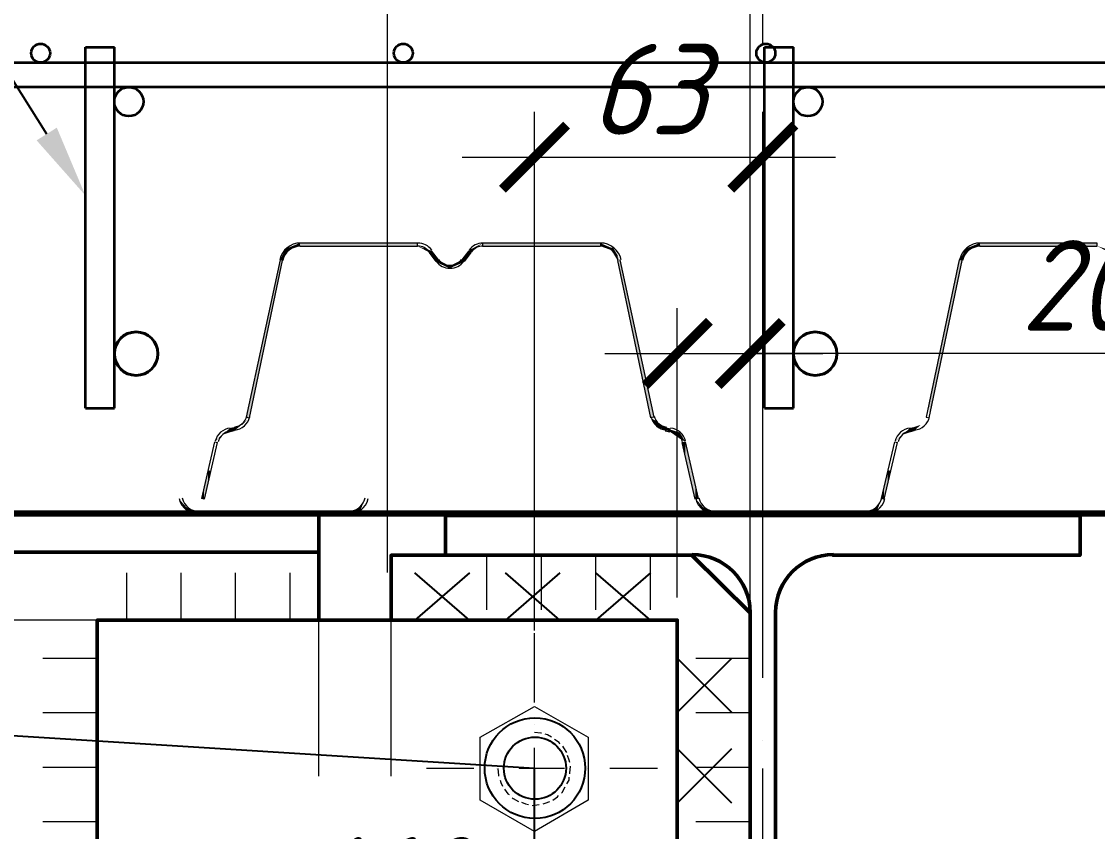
# Model space of a CAD drawing. Header units: millimetres. Extents: x 504091 to 2165846, y 135022 to 442887.
# Drawn here: x 892116.2 to 892412.8, y 259189.8 to 259413.2 of the extents above; entities that cross this region are included whole.
import ezdxf
from ezdxf import colors
from ezdxf.entities.mleader import LeaderData, LeaderLine
from ezdxf.math import Vec2, Vec3

# ---------------------------------------------------------------- set-up
doc = ezdxf.new("R2010")
doc.units = ezdxf.units.MM
doc.linetypes.add('CENTER2', pattern=[1.125, 0.75, -0.125, 0.125, -0.125])
doc.linetypes.add('осеваяX2', pattern=[4, 2.5, -0.5, 0.5, -0.5])
doc.layers.get('Defpoints').update_dxf_attribs({"color": 255})
for name, color, linetype, lineweight in [('04Арматура', 132, 'Continuous', 35), ('06Арматура', 170, 'Continuous', 35), ('08Арматура', 94, 'Continuous', 35), ('12Арматура', 116, 'Continuous', 40), ('Оси', 165, 'осеваяX2', 13), ('Размер', 7, 'Continuous', 13), ('Размеры КР', 164, 'Continuous', 9)]:
    doc.layers.add(name, color=color, linetype=linetype, lineweight=lineweight)
for name, color, linetype in [('PDF _Геометрия', 7, 'Continuous'), ('PDF _Сплошная заливка', 7, 'Continuous'), ('металл', 124, 'Continuous'), ('Текст', 7, 'Continuous')]:
    doc.layers.add(name, color=color, linetype=linetype)
doc.styles.add('GOST 2.304_new', font='isocpeur.ttf', dxfattribs={"width": 0.9, "oblique": 15})
doc.dimstyles.new('SPDS 1_10', dxfattribs={"dimscale": 10, "dimtxt": 2.5, "dimasz": 1.77, "dimexe": 1.25, "dimexo": 0.625, "dimtad": 1, "dimdec": 0, "dimrnd": 0.001, "dimtxsty": 'GOST 2.304_new', "dimblk": 'ARCHTICK', "dimcen": 2.5, "dimdle": 2, "dimclrt": 256, "dimadec": 0, "dimazin": 2, "dimtfac": 0.75, "dimtdec": 0, "dimtmove": 1, "dimatfit": 3, "dimfxl": 0, "dimtolj": 1, "dimlwd": 9, "dimlwe": 9, "dimarcsym": 0})

# ---------------------------------------------------------------- blocks, each defined once
blk = doc.blocks.new('_ArchTick')
at = {"color": 0, "linetype": 'ByBlock', "const_width": 0.15}
blk.add_lwpolyline([(-0.5, -0.5), (0.5, 0.5)], dxfattribs=at)
blk = doc.blocks.new('*D1235')
at = {"layer": 'Defpoints', "color": 0, "lineweight": 20, "transparency": 16777216}
for p in [(892317.09, 259321.62), (892296.99, 259248.07), (892317.09, 259243.51)]:
    blk.add_point(p, dxfattribs=at)
at = {"layer": 'Размеры КР', "color": 0, "lineweight": 9, "transparency": 16777216}
for p, q in [((892296.99, 259254.32), (892296.99, 259334.12)), ((892317.09, 259249.76), (892317.09, 259334.12)), ((892276.99, 259321.62), (892337.09, 259321.62)), ((892430.27, 259321.62), (892317.09, 259321.62))]:
    blk.add_line(p, q, dxfattribs=at)
at = {"layer": 'Размеры КР', "color": 0, "lineweight": 9, "transparency": 16777216, "xscale": 17.7, "yscale": 17.7, "zscale": 17.7, "rotation": 180}
blk.add_blockref('_ArchTick', (892296.99, 259321.62), dxfattribs=at)
at = {"layer": 'Размеры КР', "color": 0, "lineweight": 9, "transparency": 16777216, "xscale": 17.7, "yscale": 17.7, "zscale": 17.7}
blk.add_blockref('_ArchTick', (892317.09, 259321.62), dxfattribs=at)
at = {"layer": 'Размеры КР', "lineweight": 20, "transparency": 16777216, "insert": (892407.17, 259340.37), "char_height": 25, "attachment_point": 5, "style": 'GOST 2.304_new'}
blk.add_mtext('\\A1;20', dxfattribs=at)
blk = doc.blocks.new('*D1300')
at = {"layer": 'Defpoints', "color": 0, "lineweight": 20, "transparency": 16777216}
for p in [(892320.59, 259375.74), (892257.63, 259238.95), (892320.59, 259238.95)]:
    blk.add_point(p, dxfattribs=at)
at = {"layer": 'Размеры КР', "color": 0, "lineweight": 9, "transparency": 16777216}
for p, q in [((892257.63, 259245.2), (892257.63, 259388.24)), ((892320.59, 259245.2), (892320.59, 259388.24)), ((892237.63, 259375.74), (892340.59, 259375.74))]:
    blk.add_line(p, q, dxfattribs=at)
at = {"layer": 'Размеры КР', "color": 0, "lineweight": 9, "transparency": 16777216, "xscale": 17.7, "yscale": 17.7, "zscale": 17.7, "rotation": 180}
blk.add_blockref('_ArchTick', (892257.63, 259375.74), dxfattribs=at)
at = {"layer": 'Размеры КР', "color": 0, "lineweight": 9, "transparency": 16777216, "xscale": 17.7, "yscale": 17.7, "zscale": 17.7}
blk.add_blockref('_ArchTick', (892320.59, 259375.74), dxfattribs=at)
at = {"layer": 'Размеры КР', "lineweight": 20, "transparency": 16777216, "insert": (892289.11, 259394.49), "char_height": 25, "attachment_point": 5, "style": 'GOST 2.304_new'}
blk.add_mtext('\\A1;63', dxfattribs=at)
blk = doc.blocks.new('*D1302')
at = {"layer": 'Defpoints', "color": 0, "lineweight": 20, "transparency": 16777216}
for p in [(892080.54, 259248.07), (892145.06, 259248.07), (892160.09, 259063.1)]:
    blk.add_point(p, dxfattribs=at)
at = {"layer": 'Размеры КР', "color": 0, "lineweight": 9, "transparency": 16777216}
for p, q in [((892080.54, 259043.1), (892080.54, 259268.07)), ((892138.81, 259248.07), (892068.04, 259248.07)), ((892153.84, 259063.1), (892068.04, 259063.1))]:
    blk.add_line(p, q, dxfattribs=at)
at = {"layer": 'Размеры КР', "color": 0, "lineweight": 9, "transparency": 16777216, "xscale": 17.7, "yscale": 17.7, "zscale": 17.7}
for p, rotation in [((892080.54, 259248.07), 90), ((892080.54, 259063.1), 270)]:
    blk.add_blockref('_ArchTick', p, dxfattribs=dict(at, rotation=rotation))
at = {"layer": 'Размеры КР', "lineweight": 20, "transparency": 16777216, "insert": (892061.79, 259155.59), "char_height": 25, "attachment_point": 5, "rotation": 90, "style": 'GOST 2.304_new'}
blk.add_mtext('\\A1;185', dxfattribs=at)
blk = doc.blocks.new('*D1307')
at = {"layer": 'Defpoints', "color": 0, "lineweight": 20, "transparency": 16777216}
for p in [(892521.42, 259321.75), (891155.95, 258911.76), (892521.42, 258836.6)]:
    blk.add_point(p, dxfattribs=at)
at = {"layer": 'Размеры КР', "color": 0, "lineweight": 9, "transparency": 16777216}
for p, q in [((892521.42, 259315.5), (892521.42, 258824.1)), ((891155.95, 258905.51), (891155.95, 258824.1)), ((891135.95, 258836.6), (892541.42, 258836.6))]:
    blk.add_line(p, q, dxfattribs=at)
at = {"layer": 'Размеры КР', "color": 0, "lineweight": 9, "transparency": 16777216, "xscale": 17.7, "yscale": 17.7, "zscale": 17.7, "rotation": 180}
blk.add_blockref('_ArchTick', (891155.95, 258836.6), dxfattribs=at)
at = {"layer": 'Размеры КР', "color": 0, "lineweight": 9, "transparency": 16777216, "xscale": 17.7, "yscale": 17.7, "zscale": 17.7}
blk.add_blockref('_ArchTick', (892521.42, 258836.6), dxfattribs=at)
at = {"layer": 'Размеры КР', "lineweight": 20, "transparency": 16777216, "insert": (891838.68, 258855.35), "char_height": 25, "attachment_point": 5, "style": 'GOST 2.304_new'}
blk.add_mtext('\\A1;1365', dxfattribs=at)
blk = doc.blocks.new('*D1571')
at = {"layer": 'Defpoints', "color": 0, "lineweight": 20, "transparency": 16777216}
for p in [(892137.02, 259177.52), (892296.99, 259172.65), (892296.99, 259157.01)]:
    blk.add_point(p, dxfattribs=at)
at = {"layer": 'Размеры КР', "color": 0, "lineweight": 9, "transparency": 16777216}
for p, q in [((892137.02, 259171.27), (892137.02, 259144.51)), ((892296.99, 259166.4), (892296.99, 259144.51)), ((892117.02, 259157.01), (892316.99, 259157.01))]:
    blk.add_line(p, q, dxfattribs=at)
at = {"layer": 'Размеры КР', "color": 0, "lineweight": 9, "transparency": 16777216, "xscale": 17.7, "yscale": 17.7, "zscale": 17.7, "rotation": 180}
blk.add_blockref('_ArchTick', (892137.02, 259157.01), dxfattribs=at)
at = {"layer": 'Размеры КР', "color": 0, "lineweight": 9, "transparency": 16777216, "xscale": 17.7, "yscale": 17.7, "zscale": 17.7}
blk.add_blockref('_ArchTick', (892296.99, 259157.01), dxfattribs=at)
at = {"layer": 'Размеры КР', "lineweight": 20, "transparency": 16777216, "insert": (892217.01, 259175.76), "char_height": 25, "attachment_point": 5, "style": 'GOST 2.304_new'}
blk.add_mtext('\\A1;160', dxfattribs=at)
blk = doc.blocks.new('*D1575')
at = {"layer": 'Defpoints', "color": 0, "lineweight": 20, "transparency": 16777216}
for p in [(892317.09, 259445.6), (892217.06, 259254.96), (892317.09, 259237.61)]:
    blk.add_point(p, dxfattribs=at)
at = {"layer": 'Размеры КР', "color": 0, "lineweight": 9, "transparency": 16777216}
for p, q in [((892217.06, 259261.21), (892217.06, 259458.1)), ((892317.09, 259243.86), (892317.09, 259458.1)), ((892197.06, 259445.6), (892337.09, 259445.6))]:
    blk.add_line(p, q, dxfattribs=at)
at = {"layer": 'Размеры КР', "color": 0, "lineweight": 9, "transparency": 16777216, "xscale": 17.7, "yscale": 17.7, "zscale": 17.7, "rotation": 180}
blk.add_blockref('_ArchTick', (892217.06, 259445.6), dxfattribs=at)
at = {"layer": 'Размеры КР', "color": 0, "lineweight": 9, "transparency": 16777216, "xscale": 17.7, "yscale": 17.7, "zscale": 17.7}
blk.add_blockref('_ArchTick', (892317.09, 259445.6), dxfattribs=at)
at = {"layer": 'Размеры КР', "lineweight": 20, "transparency": 16777216, "insert": (892267.08, 259464.35), "char_height": 25, "attachment_point": 5, "style": 'GOST 2.304_new'}
blk.add_mtext('\\A1;100', dxfattribs=at)
blk = doc.blocks.new('*U1600')
at = {"layer": '04Арматура', "ltscale": 10}
blk.add_circle((0, 0), 2.6, dxfattribs=at)
blk = doc.blocks.new('*U1601')
at = {"layer": 'Текст', "color": 0, "linetype": 'ByBlock', "lineweight": -2, "transparency": 16777216}
for p in [(-300, 0), (-200, 0), (-100, 0)]:
    blk.add_blockref('*U1600', p, dxfattribs=at)

msp = doc.modelspace()

# ---------------------------------------------------------------- linework, layer by layer
at = {"layer": '04Арматура', "color": 0, "ltscale": 10}
msp.add_line((890267.3774, 259401.8289), (892521.4185, 259401.8289), dxfattribs=at)
at = {"layer": '06Арматура', "color": 0, "ltscale": 10}
msp.add_line((892521.4185, 259395.0581), (890267.3774, 259395.0581), dxfattribs=at)
at = {"layer": '08Арматура', "color": 0, "ltscale": 10}
for p, q in [((892133.7594, 259306.5593), (892133.7594, 259406.0593)), ((892133.7594, 259406.0593), (892141.7594, 259406.0593)), ((892141.7594, 259306.5593), (892141.7594, 259406.0593)), ((892321.0182, 259306.5593), (892321.0182, 259406.0593)), ((892321.0182, 259406.0593), (892329.0182, 259406.0593)), ((892329.0182, 259306.5593), (892329.0182, 259406.0593)), ((892133.7594, 259306.5593), (892141.7594, 259306.5593)), ((892321.0182, 259306.5593), (892329.0182, 259306.5593))]:
    msp.add_line(p, q, dxfattribs=at)
at = {"layer": '08Арматура', "ltscale": 10}
for centre in [(892145.7587, 259391.0593), (892333.0175, 259391.0593)]:
    msp.add_circle(centre, 4, dxfattribs=at)
at = {"layer": '12Арматура', "ltscale": 10}
for centre in [(892147.7594, 259321.5593), (892335.0182, 259321.5593)]:
    msp.add_circle(centre, 6, dxfattribs=at)
at = {"layer": 'PDF _Геометрия', "lineweight": 9}
for points in [[(892192.9528, 259351.2319), (892225.3263, 259351.2319), (892225.3263, 259352.0783), (892192.9528, 259352.0783)], [(892275.6851, 259352.0783), (892243.3116, 259352.0783), (892243.3116, 259351.2319), (892275.6851, 259351.2319)], [(892380.423, 259351.2319), (892412.7965, 259351.2319), (892412.7965, 259352.0783), (892380.423, 259352.0783)], [(892187.4514, 259347.4233), (892178.1414, 259304.047), (892178.9877, 259303.8354), (892188.0862, 259347.2117)], [(892228.5002, 259349.5392), (892230.4045, 259347.0001)], [(892229.135, 259349.9624), (892231.0393, 259347.4233)], [(892239.503, 259349.9624), (892237.5986, 259347.4233)], [(892240.1377, 259349.5392), (892238.2334, 259347.0001)], [(892281.1865, 259347.4233), (892290.4966, 259304.047), (892289.6502, 259303.8354), (892280.5517, 259347.2117)], [(892374.71, 259347.4233), (892365.6116, 259304.047), (892366.458, 259303.8354), (892375.5564, 259347.2117)], [(892174.7559, 259301.0847), (892173.4864, 259300.8731)], [(892174.7559, 259300.2384), (892173.6979, 259300.0268)], [(892293.6704, 259300.2384), (892294.94, 259300.0268)], [(892293.882, 259301.0847), (892295.1516, 259300.8731)], [(892362.2261, 259301.0847), (892360.9566, 259300.8731)], [(892362.2261, 259300.2384), (892361.1682, 259300.0268)], [(892301.9225, 259281.4067), (892298.3254, 259297.0645), (892299.1718, 259297.2761), (892302.7689, 259281.6183), (892302.1341, 259281.4067)], [(892198.1736, 259205.0221), (892198.1736, 259254.9577)], [(892218.0632, 259205.0221), (892218.0632, 259254.9577)], [(892257.6308, 259225.3349), (892257.6308, 259244.4738)], [(892296.9869, 259063.102), (892296.9869, 259244.2622)], [(892257.6308, 259219.1987), (892257.6308, 259219.1987)], [(892259.5351, 259216.8712), (892259.3235, 259216.8712), (892257.6308, 259217.0828)], [(892262.2858, 259215.8133), (892261.2279, 259216.4481), (892260.5931, 259216.6596)], [(892264.6133, 259213.909), (892264.4018, 259214.3321), (892263.1322, 259215.1785)], [(892320.4735, 259214.7553), (892320.4735, 259214.7553)], [(892257.6308, 259200.3671), (892257.6308, 259212.851)], [(892266.5177, 259211.5814), (892265.6713, 259212.851), (892265.4597, 259213.2742)], [(892267.364, 259208.8308), (892267.1524, 259209.4655), (892266.7293, 259210.7351)], [(892267.364, 259205.6569), (892267.364, 259205.8685), (892267.5756, 259207.7728)], [(892240.9151, 259207.138), (892227.7964, 259207.138)], [(892247.2628, 259207.138), (892247.2628, 259207.138)], [(892247.4744, 259207.138), (892247.686, 259205.2337), (892247.686, 259205.0221)], [(892265.8829, 259207.138), (892253.399, 259207.138)], [(892266.5177, 259202.9062), (892267.1524, 259203.9641), (892267.1524, 259204.8105)], [(892272.2306, 259207.138), (892272.2306, 259207.138)], [(892291.4855, 259207.138), (892278.3668, 259207.138)], [(892248.1092, 259203.9641), (892248.3208, 259203.3294), (892248.744, 259202.2714)], [(892265.0365, 259200.3671), (892265.2481, 259200.5787), (892266.0945, 259202.0598)], [(892249.3787, 259201.425), (892250.2251, 259200.1555), (892250.6483, 259199.9439)], [(892251.4947, 259199.0975), (892251.7062, 259198.8859), (892253.1874, 259198.0396)], [(892262.709, 259198.4628), (892263.9786, 259199.3091), (892264.1902, 259199.7323)], [(892254.0338, 259197.828), (892255.0917, 259197.4048), (892255.9381, 259197.1932)], [(892256.996, 259196.9816), (892258.9004, 259197.1932)], [(892259.9583, 259197.4048), (892260.5931, 259197.6164), (892261.8627, 259198.0396)], [(892257.6308, 259194.2309), (892257.6308, 259194.2309)]]:
    msp.add_lwpolyline(points, dxfattribs=at)
at = {"layer": 'PDF _Геометрия', "lineweight": 13}
for points in [[(892231.1589, 259347.5464, 0.23932682), (892234.319, 259345.9422, 0.23928628), (892237.4791, 259347.5464)], [(892230.4756, 259347.047, 0.23934165), (892234.319, 259345.0958, 0.23934165), (892238.1623, 259347.0471)]]:
    msp.add_lwpolyline(points, format="xyb", dxfattribs=at)
at = {"layer": 'PDF _Геометрия', "lineweight": 9}
for points in [[(892165.8691, 259281.6183), (892169.4661, 259297.2761), (892170.1009, 259297.0645), (892166.5038, 259281.4067)], [(892353.3393, 259281.6183), (892356.9363, 259297.2761), (892357.5711, 259297.0645), (892353.9741, 259281.4067)], [(892165.1653, 259277.8096), (892185.6896, 259277.8096), (892185.6896, 259276.9633), (892165.1653, 259276.9633)], [(892206.0024, 259277.8096), (892185.6896, 259277.8096), (892185.6896, 259276.9633), (892206.0024, 259276.9633)], [(892307.6355, 259277.8096), (892327.9483, 259277.8096), (892327.9483, 259276.9633), (892307.6355, 259276.9633)], [(892348.4727, 259277.8096), (892327.9483, 259277.8096), (892327.9483, 259276.9633), (892348.4727, 259276.9633)], [(892272.4422, 259198.4628), (892257.6308, 259189.7875), (892242.6078, 259198.4628), (892242.6078, 259215.8133), (892257.6308, 259224.2769), (892272.4422, 259215.8133)]]:
    msp.add_lwpolyline(points, close=True, dxfattribs=at)
at = {"layer": 'PDF _Геометрия', "lineweight": 0}
msp.add_lwpolyline([(892298.3254, 259297.0645), (892298.3254, 259297.0645), (892298.3254, 259297.0645)], close=True, dxfattribs=at)
at = {"layer": 'PDF _Геометрия', "lineweight": 0, "const_width": 0.8464}
for points in [[(892165.1653, 259277.3865), (892185.6896, 259277.3865), (892206.0024, 259277.3865)], [(892307.6355, 259277.3865), (892327.9483, 259277.3865), (892348.4727, 259277.3865)]]:
    msp.add_lwpolyline(points, dxfattribs=at)
at = {"layer": 'PDF _Геометрия', "lineweight": 13}
for points in [[(892244.5121, 259250.9375), (892244.5121, 259265.9605)], [(892259.5351, 259250.9375), (892259.5351, 259265.9605)], [(892274.5582, 259250.9375), (892274.5582, 259265.9605)], [(892289.5812, 259250.9375), (892289.5812, 259265.9605)], [(892145.064, 259261.0939), (892145.064, 259248.0709)], [(892160.0871, 259261.0939), (892160.0871, 259248.0709)], [(892175.1101, 259261.0939), (892175.1101, 259248.0709)], [(892190.1331, 259261.0939), (892190.1331, 259248.0709)], [(892122.0006, 259237.6072), (892137.0236, 259237.6072)], [(892302.0651, 259237.6072), (892317.0881, 259237.6072)], [(892122.0006, 259222.5842), (892137.0236, 259222.5842)], [(892302.0651, 259222.5842), (892317.0881, 259222.5842)], [(892122.0006, 259207.5612), (892137.0236, 259207.5612)], [(892302.0651, 259207.5612), (892317.0881, 259207.5612)], [(892122.0006, 259192.5382), (892137.0236, 259192.5382)], [(892302.0651, 259192.5382), (892317.0881, 259192.5382)]]:
    msp.add_lwpolyline(points, dxfattribs=at)
at = {"layer": 'PDF _Геометрия', "lineweight": 25}
for points in [[(892239.6455, 259261.0939), (892224.6225, 259248.0709)], [(892239.6455, 259248.0709), (892224.6225, 259261.0939)], [(892264.6133, 259261.0939), (892249.5903, 259248.0709)], [(892264.6133, 259248.0709), (892249.5903, 259261.0939)], [(892289.5812, 259261.0939), (892274.5582, 259248.0709)], [(892289.5812, 259248.0709), (892274.5582, 259261.0939)], [(892312.0099, 259222.5842), (892296.9869, 259237.6072)], [(892296.9869, 259222.5842), (892312.0099, 259237.6072)], [(892312.0099, 259197.6164), (892296.9869, 259212.6394)], [(892296.9869, 259197.6164), (892312.0099, 259212.6394)]]:
    msp.add_lwpolyline(points, dxfattribs=at)
for centre, radius in [((892257.7367, 259207.2439), 13.8592), ((892257.7366, 259207.2438), 8.5695)]:
    msp.add_circle(centre, radius, dxfattribs=at)
at = {"layer": 'PDF _Геометрия', "lineweight": 13}
for centre, radius, start, end in [((892193.0584, 259346.26), 5.8183, 89.99771, 168.100811), ((892193.0587, 259346.2593), 4.9726, 90.000787, 168.092501), ((892225.4322, 259347.3178), 3.9141, 36.166103, 90.003134), ((892225.4324, 259347.3182), 4.7602, 36.162627, 90.002874), ((892243.4172, 259347.3181), 4.7602, 89.997126, 143.837373), ((892243.4175, 259347.3172), 3.9147, 90.00126, 143.829503), ((892275.7911, 259346.2598), 5.8185, 11.900577, 90.000902), ((892275.7909, 259346.2593), 4.9726, 11.907499, 89.999213), ((892380.5286, 259346.26), 5.8183, 89.99771, 168.100811), ((892380.5289, 259346.2593), 4.9726, 90.000787, 168.092501), ((892174.4383, 259305.2112), 3.9149, 276.264179, 346.998012), ((892174.4385, 259305.2109), 4.761, 276.25668, 347.002362), ((892294.4111, 259305.2108), 4.761, 192.997887, 263.743071), ((892294.4111, 259305.2111), 3.9147, 192.999568, 263.738241), ((892361.9087, 259305.2109), 4.761, 276.25668, 347.002362), ((892174.2271, 259296.3239), 4.7609, 96.263432, 166.953567), ((892174.2269, 259296.324), 3.9144, 96.257215, 166.94317), ((892294.6228, 259296.3242), 3.9141, 13.05441, 83.745206), ((892294.6226, 259296.3241), 4.7607, 13.044192, 83.738809), ((892361.6973, 259296.3239), 4.7609, 96.263432, 166.953567), ((892361.6971, 259296.324), 3.9144, 96.257215, 166.94317), ((892165.2709, 259282.9933), 5.8185, 194.092742, 270.001895), ((892165.271, 259282.9935), 4.9723, 194.17711, 270.000534), ((892206.1083, 259282.9935), 4.9723, 269.999466, 345.82289), ((892206.1083, 259282.9935), 5.8187, 269.999502, 345.905861), ((892307.7411, 259282.9933), 5.8185, 194.092742, 270.001895), ((892307.7412, 259282.9935), 4.9723, 194.17711, 270.000534), ((892348.5785, 259282.9935), 4.9723, 269.999466, 345.82289), ((892348.5785, 259282.9935), 5.8187, 269.999502, 345.905861)]:
    msp.add_arc(centre, radius, start, end, dxfattribs=at)
at = {"layer": 'PDF _Сплошная заливка', "lineweight": 20, "transparency": 33554559}
for points in [[(892188.0862, 259348.6928), (892189.3557, 259350.8088), (892189.3557, 259349.3276)], [(892189.3557, 259350.8088), (892189.3557, 259349.3276), (892189.7789, 259350.174)], [(892189.3557, 259350.8088), (892189.7789, 259350.8088), (892189.7789, 259350.174)], [(892189.7789, 259350.8088), (892192.9528, 259352.0783), (892192.9528, 259351.2319)], [(892189.7789, 259350.8088), (892189.7789, 259350.174), (892192.9528, 259351.2319)], [(892192.9528, 259352.0783), (892192.9528, 259351.2319), (892225.3263, 259351.2319)], [(892225.3263, 259351.2319), (892192.9528, 259352.0783), (892225.3263, 259352.0783)], [(892225.3263, 259351.2319), (892228.5002, 259350.174), (892228.5002, 259349.5392)], [(892228.5002, 259350.174), (892228.5002, 259349.5392), (892229.135, 259348.6928)], [(892228.5002, 259350.174), (892229.135, 259349.9624), (892229.135, 259348.6928)], [(892239.503, 259349.9624), (892240.1377, 259350.3856), (892240.1377, 259349.5392)], [(892240.1377, 259350.3856), (892240.1377, 259349.5392), (892243.3116, 259352.0783)], [(892243.3116, 259351.2319), (892243.3116, 259352.0783), (892275.6851, 259351.2319)], [(892243.3116, 259352.0783), (892275.6851, 259351.2319), (892275.6851, 259352.0783)], [(892275.6851, 259351.2319), (892275.6851, 259352.0783), (892278.6474, 259350.174)], [(892275.6851, 259352.0783), (892278.6474, 259350.174), (892278.6474, 259350.8088)], [(892278.6474, 259350.174), (892278.6474, 259350.8088), (892279.2822, 259349.3276)], [(892278.6474, 259350.8088), (892279.2822, 259349.3276), (892279.2822, 259350.8088)], [(892279.2822, 259349.3276), (892279.2822, 259350.8088), (892280.5517, 259347.2117)], [(892279.2822, 259350.8088), (892280.5517, 259347.2117), (892280.5517, 259348.6928)], [(892375.5564, 259348.6928), (892376.826, 259350.8088), (892376.826, 259349.3276)], [(892376.826, 259350.8088), (892376.826, 259349.3276), (892377.2491, 259350.174)], [(892376.826, 259350.8088), (892377.2491, 259350.8088), (892377.2491, 259350.174)], [(892377.2491, 259350.8088), (892380.423, 259352.0783), (892380.423, 259351.2319)], [(892377.2491, 259350.8088), (892377.2491, 259350.174), (892380.423, 259351.2319)], [(892380.423, 259352.0783), (892380.423, 259351.2319), (892412.7965, 259351.2319)], [(892412.7965, 259351.2319), (892380.423, 259352.0783), (892412.7965, 259352.0783)], [(892412.7965, 259351.2319), (892415.9704, 259350.174), (892415.9704, 259349.5392)], [(892178.9877, 259307.8557), (892187.4514, 259347.4233), (892187.4514, 259343.6146)], [(892187.4514, 259347.4233), (892188.0862, 259348.6928), (892188.0862, 259347.2117)], [(892187.4514, 259347.4233), (892187.4514, 259343.6146), (892188.0862, 259347.2117)], [(892188.0862, 259348.6928), (892188.0862, 259347.2117), (892189.3557, 259349.3276)], [(892229.135, 259349.9624), (892229.135, 259348.6928), (892230.4045, 259347.0001)], [(892229.135, 259349.9624), (892230.4045, 259348.2697), (892230.4045, 259347.0001)], [(892230.4045, 259348.2697), (892230.4045, 259347.0001), (892231.0393, 259346.5769)], [(892230.4045, 259348.2697), (892231.0393, 259347.4233), (892231.0393, 259346.5769)], [(892231.0393, 259347.4233), (892231.0393, 259346.5769), (892234.2132, 259345.0958)], [(892231.0393, 259347.4233), (892234.2132, 259345.7306), (892234.2132, 259345.0958)], [(892234.2132, 259345.7306), (892237.5986, 259347.4233), (892237.5986, 259346.5769)], [(892237.5986, 259347.4233), (892238.2334, 259348.2697), (892238.2334, 259347.0001)], [(892237.5986, 259347.4233), (892237.5986, 259346.5769), (892238.2334, 259347.0001)], [(892238.2334, 259348.2697), (892239.503, 259349.9624), (892239.503, 259348.6928)], [(892238.2334, 259348.2697), (892238.2334, 259347.0001), (892239.503, 259348.6928)], [(892239.503, 259349.9624), (892239.503, 259348.6928), (892240.1377, 259349.5392)], [(892280.5517, 259347.2117), (892280.5517, 259348.6928), (892281.1865, 259343.6146)], [(892280.5517, 259348.6928), (892281.1865, 259343.6146), (892281.1865, 259347.4233)], [(892281.1865, 259343.6146), (892281.1865, 259347.4233), (892289.6502, 259303.8354)], [(892281.1865, 259347.4233), (892289.6502, 259303.8354), (892289.6502, 259307.8557)], [(892366.458, 259307.8557), (892374.71, 259347.4233), (892374.71, 259343.6146)], [(892374.71, 259347.4233), (892375.5564, 259348.6928), (892375.5564, 259347.2117)], [(892374.71, 259347.4233), (892374.71, 259343.6146), (892375.5564, 259347.2117)], [(892375.5564, 259348.6928), (892375.5564, 259347.2117), (892376.826, 259349.3276)], [(892234.2132, 259345.7306), (892234.2132, 259345.0958), (892237.5986, 259346.5769)], [(892178.9877, 259307.8557), (892178.9877, 259303.8354), (892187.4514, 259343.6146)], [(892366.458, 259307.8557), (892366.458, 259303.8354), (892374.71, 259343.6146)], [(892178.1414, 259304.047), (892178.9877, 259307.8557), (892178.9877, 259303.8354)], [(892289.6502, 259303.8354), (892289.6502, 259307.8557), (892290.4966, 259304.047)], [(892177.0834, 259302.1427), (892177.0834, 259301.9311), (892178.9877, 259303.8354)], [(892289.6502, 259303.8354), (892291.1313, 259302.989), (892291.1313, 259301.5079)], [(892291.1313, 259302.989), (892291.1313, 259301.5079), (892293.882, 259300.4499)], [(892291.1313, 259302.989), (892293.882, 259301.0847), (892293.882, 259300.4499)], [(892171.582, 259299.1804), (892173.4864, 259300.8731), (892173.4864, 259299.8152)], [(892173.4864, 259300.8731), (892174.7559, 259301.2963), (892174.7559, 259300.2384)], [(892173.4864, 259300.8731), (892173.4864, 259299.8152), (892174.7559, 259300.2384)], [(892174.7559, 259301.2963), (892174.7559, 259300.2384), (892176.8718, 259301.9311)], [(892176.8718, 259301.9311), (892177.0834, 259302.1427), (892177.0834, 259301.9311)], [(892293.882, 259301.0847), (892293.882, 259300.4499), (892294.94, 259300.0268)], [(892293.882, 259301.0847), (892294.94, 259300.6615), (892294.94, 259300.0268)], [(892294.94, 259300.6615), (892294.94, 259300.0268), (892297.6907, 259298.1224)], [(892297.6907, 259298.1224), (892294.94, 259300.6615), (892297.6907, 259299.8152)], [(892297.6907, 259298.1224), (892297.6907, 259299.8152), (892299.1718, 259297.2761)], [(892359.0523, 259299.1804), (892360.9566, 259300.8731), (892360.9566, 259299.8152)], [(892360.9566, 259300.8731), (892362.2261, 259301.2963), (892362.2261, 259300.2384)], [(892360.9566, 259300.8731), (892360.9566, 259299.8152), (892362.2261, 259300.2384)], [(892362.2261, 259301.2963), (892362.2261, 259300.2384), (892364.1305, 259301.9311)], [(892169.4661, 259297.2761), (892171.3704, 259299.1804), (892171.3704, 259298.9688)], [(892171.3704, 259299.1804), (892171.3704, 259298.9688), (892171.582, 259299.1804)], [(892299.1718, 259293.679), (892298.3254, 259297.0645), (892299.1718, 259297.2761)], [(892299.1718, 259293.679), (892299.1718, 259293.679), (892298.3254, 259297.0645)], [(892299.1718, 259293.679), (892299.1718, 259297.2761), (892301.9225, 259281.4067)], [(892299.1718, 259297.2761), (892301.9225, 259281.4067), (892301.9225, 259285.0038)], [(892356.9363, 259297.2761), (892358.8407, 259299.1804), (892358.8407, 259298.9688)], [(892358.8407, 259299.1804), (892358.8407, 259298.9688), (892359.0523, 259299.1804)], [(892166.5038, 259285.0038), (892167.5618, 259289.4472), (892167.5618, 259285.8501)], [(892167.5618, 259289.4472), (892167.5618, 259285.8501), (892168.4082, 259289.2356)], [(892353.9741, 259285.0038), (892355.032, 259289.4472), (892355.032, 259285.8501)], [(892355.032, 259289.4472), (892355.032, 259285.8501), (892355.8784, 259289.2356)], [(892165.8691, 259281.6183), (892166.5038, 259285.0038), (892166.5038, 259281.4067)], [(892166.5038, 259285.0038), (892166.5038, 259281.4067), (892167.5618, 259285.8501)], [(892301.9225, 259281.4067), (892301.9225, 259285.0038), (892302.7689, 259281.6183)], [(892353.3393, 259281.6183), (892353.9741, 259285.0038), (892353.9741, 259281.4067)], [(892353.9741, 259285.0038), (892353.9741, 259281.4067), (892355.032, 259285.8501)], [(892159.6639, 259281.4067), (892161.5682, 259279.2908), (892161.5682, 259278.2328)], [(892161.5682, 259279.2908), (892161.5682, 259278.2328), (892162.203, 259278.2328)], [(892161.5682, 259279.2908), (892162.203, 259278.8676), (892162.203, 259278.2328)], [(892162.203, 259278.8676), (892162.203, 259278.2328), (892165.1653, 259277.8096)], [(892206.0024, 259276.9633), (892208.9647, 259278.8676), (892208.9647, 259278.0212)], [(892208.9647, 259278.8676), (892209.5995, 259279.714), (892209.5995, 259278.2328)], [(892208.9647, 259278.8676), (892208.9647, 259278.0212), (892209.5995, 259278.2328)], [(892209.5995, 259279.714), (892209.5995, 259278.2328), (892210.8691, 259281.6183)], [(892302.1341, 259281.4067), (892304.0384, 259279.2908), (892304.0384, 259278.2328)], [(892304.0384, 259279.2908), (892304.0384, 259278.2328), (892304.6732, 259278.2328)], [(892304.0384, 259279.2908), (892304.6732, 259278.8676), (892304.6732, 259278.2328)], [(892304.6732, 259278.8676), (892304.6732, 259278.2328), (892307.6355, 259277.8096)], [(892348.4727, 259276.9633), (892351.435, 259278.8676), (892351.435, 259278.0212)], [(892351.435, 259278.8676), (892352.0697, 259279.714), (892352.0697, 259278.2328)], [(892351.435, 259278.8676), (892351.435, 259278.0212), (892352.0697, 259278.2328)], [(892352.0697, 259279.714), (892352.0697, 259278.2328), (892353.3393, 259281.6183)]]:
    msp.add_solid(points, dxfattribs=at)
at = {"layer": 'металл', "lineweight": 50, "ltscale": 500}
msp.add_line((890076.3485, 259277.8131), (892521.4185, 259276.9612), dxfattribs=at)
for points in [[(890210.3389, 259277.8096), (892167.7734, 259277.8096)], [(892521.4185, 259277.8096), (892153.1736, 259277.8096)], [(892198.1736, 259248.0709), (892198.1736, 259248.0709), (892198.1736, 259276.9633)], [(892233.0862, 259265.9605), (892301.0071, 259265.9605), (892233.0862, 259265.9605), (892233.0862, 259276.9633), (892408.0725, 259276.9633), (892408.0725, 259265.9605), (892339.94, 259265.9605), (892408.0725, 259265.9605)], [(892198.1736, 259266.8069), (890200.1273, 259266.8069)], [(892218.0632, 259248.0709), (892218.0632, 259248.0709), (892218.0632, 259265.9605), (892301.0071, 259265.9605), (892317.0881, 259250.0911), (892317.0881, 259060.0818), (892301.0071, 259044.0008), (892218.0632, 259044.0008), (892218.0632, 259063.1021), (892218.0632, 259063.1021)], [(892198.1736, 259248.0709), (892137.0236, 259248.0709), (892137.0236, 259063.1021), (892198.1736, 259063.1021)], [(892217.0052, 259248.0709), (892296.9869, 259248.0709), (892296.9869, 259063.1021), (892218.0632, 259063.1021)]]:
    msp.add_lwpolyline(points, dxfattribs=at)
for points in [[(892317.0881, 259060.0818), (892317.0881, 259250.0911)], [(892324.0706, 259060.0818), (892324.0706, 259250.0911)], [(892296.9869, 259248.0709), (892137.0236, 259248.0709), (892137.0236, 259063.1021), (892296.9869, 259063.1021)]]:
    msp.add_lwpolyline(points, close=True, dxfattribs=at)
for centre, start, end in [((892301.1128, 259250.1968), 0.000484, 89.999516), ((892340.0459, 259250.1968), 90.000484, 179.999516)]:
    msp.add_arc(centre, 15.9753, start, end, dxfattribs=at)
at = {"layer": 'Оси', "linetype": 'CENTER2', "ltscale": 200}
msp.add_lwpolyline([(892320.5931, 258782.118), (892320.5931, 259547.0596)], dxfattribs=at)

# ---------------------------------------------------------------- block references
at = {"layer": 'Текст', "color": 0}
msp.add_blockref('*U1601', (892421.4185, 259404.4331), dxfattribs=at)

# ---------------------------------------------------------------- dimensions: what is measured, and where the dimension line sits
at = {"layer": 'Размеры КР', "lineweight": 20}
for base, p1, p2, picture, middle in [((892317.0881, 259445.6025), (892217.0632, 259254.9577), (892317.0881, 259237.6072), '*D1575', (892267.0756, 259464.3525)), ((892320.5931, 259375.7434), (892257.6308, 259238.945), (892320.5931, 259238.945), '*D1300', (892289.112, 259394.4934)), ((892521.4185, 258836.5995), (891155.9512, 258911.762), (892521.4185, 259321.7529), '*D1307', (891838.6848, 258855.3495)), ((892296.9869, 259157.0148), (892137.0236, 259177.5152), (892296.9869, 259172.6486), '*D1571', (892217.0052, 259175.7648))]:
    dim = msp.add_linear_dim(base=base, p1=p1, p2=p2, dimstyle='SPDS 1_10', dxfattribs=at)
    dim.commit()
    dim.dimension.update_dxf_attribs({"geometry": picture, "text_midpoint": middle})
dim = msp.add_linear_dim(base=(892317.0881, 259321.6176), p1=(892296.9869, 259248.0709), p2=(892317.0881, 259243.5088), dimstyle='SPDS 1_10', dxfattribs=at)
dim.commit()
dim.dimension.update_dxf_attribs({"geometry": '*D1235', "text_midpoint": (892407.1726, 259329.2209), "dimtype": 160})
dim = msp.add_linear_dim(base=(892080.5421, 259248.0709), p1=(892160.0871, 259063.1021), p2=(892145.064, 259248.0709), angle=90, dimstyle='SPDS 1_10', dxfattribs=at)
dim.commit()
dim.dimension.update_dxf_attribs({"geometry": '*D1302', "text_midpoint": (892061.7921, 259155.5865)})

# ---------------------------------------------------------------- leaders
at = {"layer": 'Размер', "ltscale": 20}
ml = msp.add_multileader_mtext('Standard', dxfattribs=at)
ml.set_content('Каркас Кр-1\\Pв каждую волну', color=256, style='GOST 2.304_new')
ml.set_leader_properties()
ml.build(insert=Vec2(0, 0))
ml.multileader.update_dxf_attribs({"text_left_attachment_type": 6, "text_right_attachment_type": 6, "dogleg_length": 1, "arrow_head_size": 20})
ctx = ml.context
ctx.base_point, ctx.char_height, ctx.arrow_head_size, ctx.landing_gap_size, ctx.plane_origin = Vec3(891775.4134, 259565.4944), 25, 20, 0, Vec3(896516.9449, 289180.4025)
ctx.left_attachment, ctx.right_attachment, ctx.text_align_type = 6, 6, 1
notes = []
notes.append((ctx, [(1, (1, 1, 0), (892007.7371, 259565.4944), (-1, 0), 4, [(1, [(892133.7594, 259365.206)], 0, [])])]))
ctx.mtext.insert, ctx.mtext.width, ctx.mtext.defined_height, ctx.mtext.alignment, ctx.mtext.flow_direction = Vec3(891889.5753, 259597.9944), 307.281422, 75.6251, 2, 5
ml = msp.add_multileader_mtext('Standard', dxfattribs=at)
ml.set_content('болт М20х60.58 ГОСТ 7798-70\\PШайба М20\\PГайка М20', color=256, style='GOST 2.304_new')
ml.set_leader_properties()
ml.build(insert=Vec2(0, 0))
ml.multileader.update_dxf_attribs({"text_left_attachment_type": 6, "text_right_attachment_type": 6, "dogleg_length": 1, "arrow_head_size": 20})
ctx = ml.context
ctx.base_point, ctx.char_height, ctx.arrow_head_size, ctx.landing_gap_size, ctx.plane_origin = Vec3(891700.7168, 259226.7484), 25, 20, 0, Vec3(896458.6233, 288739.8513)
ctx.left_attachment, ctx.right_attachment, ctx.text_align_type = 6, 6, 1
notes.append((ctx, [(1, (1, 1, 0), (891943.2521, 259226.7484), (-1, 0), 4, [(0, [(892257.6308, 259112.9797), (892257.6308, 259207.138)], 0, [])])]))
ctx.mtext.insert, ctx.mtext.width, ctx.mtext.defined_height, ctx.mtext.alignment, ctx.mtext.flow_direction = Vec3(891819.9845, 259256.7484), 307.281422, 75.6251, 2, 5
for ctx, leaders in notes:
    for number, flags, end, landing, length, lines in leaders:
        leader = LeaderData()
        leader.index, (leader.has_last_leader_line, leader.has_dogleg_vector, leader.attachment_direction) = number, flags
        leader.last_leader_point, leader.dogleg_vector, leader.dogleg_length = Vec3(end), Vec3(landing), length
        for number, points, colour, breaks in lines:
            line = LeaderLine()
            line.index, line.vertices, line.color, line.breaks = number, Vec3.list(points), colors.encode_raw_color(colour), breaks
            leader.lines.append(line)
        ctx.leaders.append(leader)

doc.saveas('drawing.dxf')
